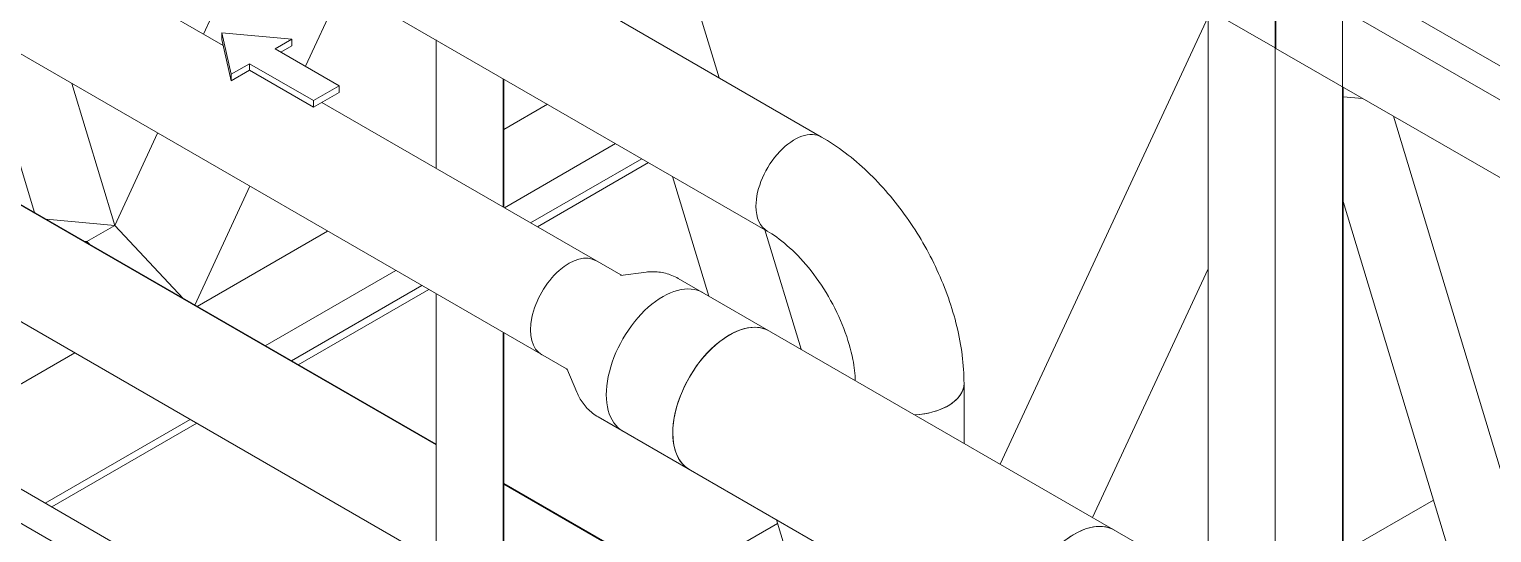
# Model space of a CAD drawing. Header units: millimetres. Extents: x -312439 to 477422, y -331570 to 212570.
# Drawn here: x 397367 to 398309, y 92386 to 92710 of the extents above; entities that cross this region are included whole.
import ezdxf

# ---------------------------------------------------------------- set-up
doc = ezdxf.new("R2010")
doc.units = ezdxf.units.MM

msp = doc.modelspace()

# ---------------------------------------------------------------- linework, layer by layer
at = {"color": 0, "linetype": 'Continuous', "lineweight": 0, "extrusion": (8.40036e-17, 0.816497, 0.57735)}
for p, q in [((396133.995, 93923.7), (400139.045, 91611.383)), ((398170.005, 92698.203), (396134.428, 93873.444)), ((395891.099, 93624.307), (397492.421, 92699.783)), ((397842.781, 92580.19), (396088.995, 93592.739)), ((395856.097, 93563.682), (397713.496, 92491.312)), ((397729.028, 92952.801), (397811.751, 92678.938)), ((397479.664, 92707.148), (397509.917, 92772.37)), ((398126.698, 92773.212), (398126.698, 92371.576)), ((400158.1, 91622.385), (398189.493, 92758.96)), ((398170.005, 92748.209), (398170.005, 92327.674)), ((398170.438, 92697.953), (398170.438, 92747.959)), ((397569.385, 92738.035), (397545.426, 92686.381)), ((397877.782, 92640.815), (397727.047, 92727.842)), ((398213.312, 92723.206), (398213.312, 92302.67)), ((397992.92, 92429.914), (398126.698, 92718.329)), ((397629.461, 92442.839), (397175.213, 92705.1)), ((397629.461, 92442.339), (397175.213, 92704.6)), ((397335.411, 92709.6), (397370.897, 92592.122)), ((397491.56, 92707.891), (397497.527, 92681.293)), ((397536.57, 92703.835), (397491.56, 92707.891)), ((397491.56, 92707.891), (397491.56, 92703.619)), ((397491.56, 92703.619), (397497.527, 92677.021)), ((397525.883, 92697.665), (397536.57, 92703.835)), ((397536.57, 92703.835), (397536.57, 92699.562)), ((397629.461, 92703.351), (397629.461, 92620.662)), ((397567.163, 92673.832), (397525.883, 92697.665)), ((397529.583, 92695.529), (397536.57, 92699.562)), ((400095.738, 91586.38), (398170.438, 92697.953)), ((397497.527, 92681.293), (397509.273, 92688.075)), ((397497.527, 92677.021), (397509.273, 92683.803)), ((397509.273, 92688.075), (397550.553, 92664.242)), ((397509.273, 92688.075), (397509.273, 92683.803)), ((397509.273, 92683.803), (397550.553, 92659.97)), ((397394.88, 92675.265), (397422.485, 92583.875)), ((397497.527, 92681.293), (397497.527, 92677.021)), ((397550.553, 92664.242), (397567.163, 92673.832)), ((397567.163, 92673.832), (397567.163, 92669.56)), ((397672.768, 92678.347), (397672.768, 92595.659)), ((397673.201, 92678.097), (397673.201, 92595.409)), ((397550.553, 92659.97), (397567.163, 92669.56)), ((397550.553, 92664.242), (397550.553, 92659.97)), ((398213.745, 92672.949), (398213.745, 92302.42)), ((398226.251, 92665.729), (398213.745, 92666.752)), ((397555.966, 92663.095), (397748.498, 92551.937)), ((397673.201, 92645.74), (397701.223, 92661.919)), ((398381.791, 92205.399), (398246.228, 92654.195)), ((397422.485, 92583.875), (397450.091, 92643.39)), ((397745.124, 92636.573), (397673.514, 92595.229)), ((397629.461, 92367.33), (397175.213, 92629.59)), ((397762.023, 92626.816), (397690.413, 92585.472)), ((397766.353, 92624.316), (397694.743, 92582.972)), ((397509.559, 92609.055), (397474.074, 92532.552)), ((397781.856, 92615.366), (397805.122, 92538.339)), ((398213.745, 92599.191), (398322.322, 92239.733)), ((397378.334, 92587.828), (397422.485, 92583.875)), ((397422.485, 92583.875), (397404.525, 92573.506)), ((397466.637, 92536.846), (397422.485, 92583.875)), ((397475.614, 92531.663), (397559.61, 92580.158)), ((397841.324, 92581.031), (397864.591, 92504.005)), ((397402.887, 92573.652), (397404.525, 92573.506)), ((397404.525, 92572.963), (397404, 92573.01)), ((397404.525, 92573.506), (397406.164, 92571.76)), ((397405.051, 92572.403), (397404.525, 92572.963)), ((397603.511, 92554.812), (397519.515, 92506.317)), ((397748.261, 92551.654), (397764.754, 92553.711)), ((398126.698, 92555.785), (398052.389, 92395.579)), ((397620.41, 92545.056), (397536.414, 92496.561)), ((397624.74, 92542.555), (397540.744, 92494.06)), ((397785.453, 92549.695), (398092.052, 92372.68)), ((397629.461, 92539.83), (397629.461, 92315.602)), ((397672.768, 92514.827), (397672.768, 92295.343)), ((397673.201, 92514.577), (397673.201, 92295.092)), ((397490.211, 92339.894), (397217.651, 92497.257)), ((397303.334, 92447.788), (397396.719, 92501.704)), ((397713.622, 92491.658), (397720.088, 92476.347)), ((397969.533, 92481.899), (397969.533, 92443.416)), ((397217.671, 92475.243), (397445.809, 92343.527)), ((397471.02, 92458.806), (397377.635, 92404.89)), ((397733.916, 92460.429), (399639.388, 91360.304)), ((397475.351, 92456.306), (397381.966, 92402.39)), ((397815.137, 92335.64), (397673.201, 92417.586)), ((397814.9, 92335.276), (397673.201, 92417.086)), ((398213.745, 92373.233), (398271.862, 92406.787)), ((397783.69, 92353.795), (397849.405, 92391.736)), ((397848.668, 92394.177), (397856.399, 92368.582))]:
    msp.add_line(p, q, dxfattribs=at)
at = {"color": 0, "linetype": 'Continuous', "lineweight": 0}
for centre, major_axis, start_param, end_param in [((397860.282, 92610.503), (-17.501, -30.312), 3.1415927, 5.4977871), ((397860.282, 92610.503), (-17.501, -30.312), 5.4977871, 6.2831853), ((397715.091, 92530.808), (17.501, 30.312), 0, 3.1415927), ((397775.59, 92495.878), (25.769, 44.633), 0, 3.1415927), ((397818.412, 92471.155), (25.769, 44.633), 0, 3.1415927), ((397818.412, 92471.155), (25.769, 44.633), 0, 2.3561945), ((397934.531, 92481.899), (-35.002, 0), 1.6624263, 3.1415927), ((397934.531, 92481.899), (35.002, 0), 5.4977871, 6.2831853), ((397934.531, 92481.899), (35.002, 0), 4.804019, 5.4977871), ((397818.412, 92471.155), (25.769, 44.633), 2.3561945, 3.1415927), ((398040.678, 92342.83), (25.769, 44.633), 0, 3.1415927), ((398040.678, 92342.83), (25.769, 44.633), 0, 2.3561945)]:
    msp.add_ellipse(centre, major_axis=major_axis, ratio=0.5773503, start_param=start_param, end_param=end_param, dxfattribs=at)
for points, knots in [([(397877.782, 92640.815), (397888.307, 92634.739), (397898.196, 92627.139), (397916.538, 92609.668), (397924.986, 92599.786), (397940.048, 92578.453), (397946.659, 92567.003), (397957.602, 92543.292), (397961.936, 92531.036), (397967.896, 92506.415), (397969.533, 92494.051), (397969.533, 92481.899)], [1.5707963, 1.5707963, 1.5707963, 1.5707963, 1.8849556, 1.8849556, 2.1991149, 2.1991149, 2.5132741, 2.5132741, 2.8274334, 2.8274334, 3.1415927, 3.1415927, 3.1415927, 3.1415927]), ([(397842.781, 92580.19), (397846.735, 92577.908), (397851.084, 92574.816), (397860.136, 92566.953), (397864.844, 92562.105), (397873.949, 92551), (397878.325, 92544.697), (397886.091, 92531.368), (397889.465, 92524.334), (397894.767, 92510.514), (397896.712, 92503.727), (397898.876, 92492.534), (397899.381, 92487.934), (397899.501, 92483.849)], [1.5707963, 1.5707963, 1.5707963, 1.5707963, 1.8179228, 1.8179228, 2.0784055, 2.0784055, 2.3493544, 2.3493544, 2.6241933, 2.6241933, 2.8954114, 2.8954114, 3.1071659, 3.1071659, 3.1071659, 3.1071659]), ([(397748.498, 92551.937), (397748.609, 92551.872), (397748.725, 92551.817), (397748.863, 92551.761), (397748.898, 92551.749), (397748.929, 92551.738)], [3.92699082, 3.92699082, 3.92699082, 3.92699082, 4.00934855, 4.00934855, 4.03920596, 4.03920596, 4.03920596, 4.03920596]), ([(397785.453, 92549.695), (397784.154, 92550.445), (397782.801, 92551.102), (397780.036, 92552.211), (397778.624, 92552.664), (397775.789, 92553.368), (397774.366, 92553.619), (397771.547, 92553.935), (397770.151, 92554), (397767.411, 92553.97), (397766.066, 92553.874), (397764.754, 92553.711)], [3.92699082, 3.92699082, 3.92699082, 3.92699082, 4.00934855, 4.00934855, 4.09170629, 4.09170629, 4.17406402, 4.17406402, 4.25642176, 4.25642176, 4.33877949, 4.33877949, 4.33877949, 4.33877949]), ([(397713.884, 92491.038), (397713.859, 92491.06), (397713.831, 92491.084), (397713.714, 92491.175), (397713.608, 92491.248), (397713.496, 92491.312)], [0.67318302, 0.67318302, 0.67318302, 0.67318302, 0.70304043, 0.70304043, 0.78539816, 0.78539816, 0.78539816, 0.78539816]), ([(397720.088, 92476.347), (397720.602, 92475.129), (397721.192, 92473.916), (397722.536, 92471.528), (397723.29, 92470.352), (397724.974, 92468.069), (397725.902, 92466.962), (397727.929, 92464.859), (397729.028, 92463.862), (397731.371, 92462.022), (397732.616, 92461.179), (397733.916, 92460.429)], [0.37360949, 0.37360949, 0.37360949, 0.37360949, 0.45596722, 0.45596722, 0.53832496, 0.53832496, 0.62068269, 0.62068269, 0.70304043, 0.70304043, 0.78539816, 0.78539816, 0.78539816, 0.78539816])]:
    msp.add_open_spline(points, degree=3, knots=knots, dxfattribs=at)

doc.saveas('drawing.dxf')
